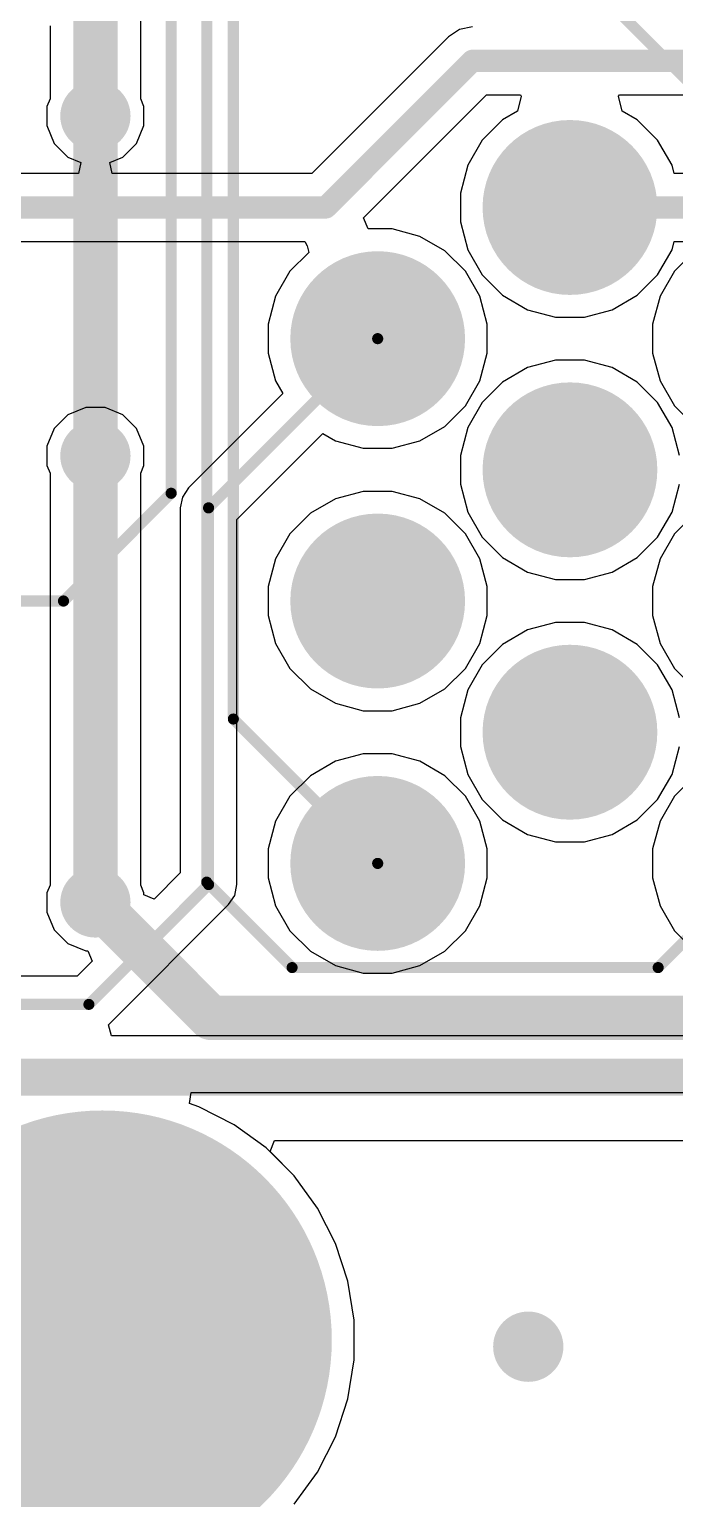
# Model space of a CAD drawing. Header units: millimetres. Extents: x 1 to 134, y -1 to 87.
# Drawn here: x 67.8 to 75.18, y 7.56 to 24.36 of the extents above; entities that cross this region are included whole.
import ezdxf

# ---------------------------------------------------------------- set-up
doc = ezdxf.new("R2010")
doc.units = ezdxf.units.MM
for name, color, linetype in [('BottomLayer', 5, 'Continuous'), ('BottomSolder', 6, 'Continuous'), ('MultiLayer', 9, 'Continuous'), ('PadHoleLayer', 156, 'Continuous'), ('TopLayer', 1, 'Continuous'), ('TopSolder', 216, 'Continuous'), ('ViaHoleLayer', 16, 'Continuous')]:
    doc.layers.add(name, color=color, linetype=linetype)

# ---------------------------------------------------------------- blocks, each defined once
blk = doc.blocks.new('1_1376430_8_1')
at = {"layer": 'BottomLayer'}
h = blk.add_hatch(color=5, dxfattribs=at)
edge = h.paths.add_edge_path()
edge.add_arc((6.45, 4.725), 1, 0, 360)
h = blk.add_hatch(color=5, dxfattribs=at)
edge = h.paths.add_edge_path()
edge.add_arc((4.25, 3.225), 1, 0, 360)
h = blk.add_hatch(color=5, dxfattribs=at)
edge = h.paths.add_edge_path()
edge.add_arc((6.45, 1.725), 1, 0, 360)
h = blk.add_hatch(color=5, dxfattribs=at)
edge = h.paths.add_edge_path()
edge.add_arc((4.25, 0.225), 1, 0, 360)
h = blk.add_hatch(color=5, dxfattribs=at)
edge = h.paths.add_edge_path()
edge.add_arc((6.45, -1.275), 1, 0, 360)
h = blk.add_hatch(color=5, dxfattribs=at)
edge = h.paths.add_edge_path()
edge.add_arc((4.25, -2.775), 1, 0, 360)
h = blk.add_hatch(color=5, dxfattribs=at)
edge = h.paths.add_edge_path()
edge.add_arc((1.1, -8.225), 2.625, 0, 360)
at = {"layer": 'BottomSolder'}
h = blk.add_hatch(color=6, dxfattribs=at)
edge = h.paths.add_edge_path()
edge.add_arc((6.45, 4.725), 1, 0, 360)
h = blk.add_hatch(color=6, dxfattribs=at)
edge = h.paths.add_edge_path()
edge.add_arc((4.25, 3.225), 1, 0, 360)
h = blk.add_hatch(color=6, dxfattribs=at)
edge = h.paths.add_edge_path()
edge.add_arc((6.45, 1.725), 1, 0, 360)
h = blk.add_hatch(color=6, dxfattribs=at)
edge = h.paths.add_edge_path()
edge.add_arc((4.25, 0.225), 1, 0, 360)
h = blk.add_hatch(color=6, dxfattribs=at)
edge = h.paths.add_edge_path()
edge.add_arc((6.45, -1.275), 1, 0, 360)
h = blk.add_hatch(color=6, dxfattribs=at)
edge = h.paths.add_edge_path()
edge.add_arc((4.25, -2.775), 1, 0, 360)
h = blk.add_hatch(color=6, dxfattribs=at)
edge = h.paths.add_edge_path()
edge.add_arc((1.1, -8.225), 2.625, 0, 360)
at = {"layer": 'MultiLayer'}
h = blk.add_hatch(color=9, dxfattribs=at)
edge = h.paths.add_edge_path()
edge.add_arc((6.45, 4.725), 1, 0, 360)
h = blk.add_hatch(color=9, dxfattribs=at)
edge = h.paths.add_edge_path()
edge.add_arc((4.25, 3.225), 1, 0, 360)
h = blk.add_hatch(color=9, dxfattribs=at)
edge = h.paths.add_edge_path()
edge.add_arc((6.45, 1.725), 1, 0, 360)
h = blk.add_hatch(color=9, dxfattribs=at)
edge = h.paths.add_edge_path()
edge.add_arc((4.25, 0.225), 1, 0, 360)
h = blk.add_hatch(color=9, dxfattribs=at)
edge = h.paths.add_edge_path()
edge.add_arc((6.45, -1.275), 1, 0, 360)
h = blk.add_hatch(color=9, dxfattribs=at)
edge = h.paths.add_edge_path()
edge.add_arc((4.25, -2.775), 1, 0, 360)
h = blk.add_hatch(color=9, dxfattribs=at)
edge = h.paths.add_edge_path()
edge.add_arc((1.1, -8.225), 2.625, 0, 360)
at = {"layer": 'PadHoleLayer'}
h = blk.add_hatch(color=156, dxfattribs=at)
edge = h.paths.add_edge_path()
edge.add_arc((6.45, 4.725), 0.605, 0, 360)
h = blk.add_hatch(color=156, dxfattribs=at)
edge = h.paths.add_edge_path()
edge.add_arc((4.25, 3.225), 0.605, 0, 360)
h = blk.add_hatch(color=156, dxfattribs=at)
edge = h.paths.add_edge_path()
edge.add_arc((6.45, 1.725), 0.605, 0, 360)
h = blk.add_hatch(color=156, dxfattribs=at)
edge = h.paths.add_edge_path()
edge.add_arc((4.25, 0.225), 0.605, 0, 360)
h = blk.add_hatch(color=156, dxfattribs=at)
edge = h.paths.add_edge_path()
edge.add_arc((6.45, -1.275), 0.605, 0, 360)
h = blk.add_hatch(color=156, dxfattribs=at)
edge = h.paths.add_edge_path()
edge.add_arc((4.25, -2.775), 0.605, 0, 360)
h = blk.add_hatch(color=156, dxfattribs=at)
edge = h.paths.add_edge_path()
edge.add_arc((1.1, -8.225), 1.75, 0, 360)
at = {"layer": 'TopLayer'}
h = blk.add_hatch(color=1, dxfattribs=at)
edge = h.paths.add_edge_path()
edge.add_arc((6.45, 4.725), 1, 0, 360)
h = blk.add_hatch(color=1, dxfattribs=at)
edge = h.paths.add_edge_path()
edge.add_arc((4.25, 3.225), 1, 0, 360)
h = blk.add_hatch(color=1, dxfattribs=at)
edge = h.paths.add_edge_path()
edge.add_arc((6.45, 1.725), 1, 0, 360)
h = blk.add_hatch(color=1, dxfattribs=at)
edge = h.paths.add_edge_path()
edge.add_arc((4.25, 0.225), 1, 0, 360)
h = blk.add_hatch(color=1, dxfattribs=at)
edge = h.paths.add_edge_path()
edge.add_arc((6.45, -1.275), 1, 0, 360)
h = blk.add_hatch(color=1, dxfattribs=at)
edge = h.paths.add_edge_path()
edge.add_arc((4.25, -2.775), 1, 0, 360)
h = blk.add_hatch(color=1, dxfattribs=at)
edge = h.paths.add_edge_path()
edge.add_arc((1.1, -8.225), 2.625, 0, 360)
at = {"layer": 'TopSolder'}
h = blk.add_hatch(color=216, dxfattribs=at)
edge = h.paths.add_edge_path()
edge.add_arc((6.45, 4.725), 1, 0, 360)
h = blk.add_hatch(color=216, dxfattribs=at)
edge = h.paths.add_edge_path()
edge.add_arc((4.25, 3.225), 1, 0, 360)
h = blk.add_hatch(color=216, dxfattribs=at)
edge = h.paths.add_edge_path()
edge.add_arc((6.45, 1.725), 1, 0, 360)
h = blk.add_hatch(color=216, dxfattribs=at)
edge = h.paths.add_edge_path()
edge.add_arc((4.25, 0.225), 1, 0, 360)
h = blk.add_hatch(color=216, dxfattribs=at)
edge = h.paths.add_edge_path()
edge.add_arc((6.45, -1.275), 1, 0, 360)
h = blk.add_hatch(color=216, dxfattribs=at)
edge = h.paths.add_edge_path()
edge.add_arc((4.25, -2.775), 1, 0, 360)
h = blk.add_hatch(color=216, dxfattribs=at)
edge = h.paths.add_edge_path()
edge.add_arc((1.1, -8.225), 2.625, 0, 360)

msp = doc.modelspace()

# ---------------------------------------------------------------- hatches: boundary and pattern name
at = {"layer": 'BottomLayer'}
h = msp.add_hatch(color=5, dxfattribs=at)
edge = h.paths.add_edge_path()
edge.add_arc((68.555, 23.368), 0.3, 0, 360)
h = msp.add_hatch(color=5, dxfattribs=at)
edge = h.paths.add_edge_path()
edge.add_arc((68.555, 19.482), 0.3, 0, 360)
h = msp.add_hatch(color=5, dxfattribs=at)
edge = h.paths.add_edge_path()
edge.add_arc((68.555, 14.376), 0.3, 0, 360)
h = msp.add_hatch(color=5, dxfattribs=at)
edge = h.paths.add_edge_path()
edge.add_arc((73.508, 9.296), 0.3, 0, 360)
at = {"layer": 'BottomSolder'}
h = msp.add_hatch(color=6, dxfattribs=at)
edge = h.paths.add_edge_path()
edge.add_arc((68.555, 23.368), 0.402, 0, 360)
h = msp.add_hatch(color=6, dxfattribs=at)
edge = h.paths.add_edge_path()
edge.add_arc((68.555, 19.482), 0.402, 0, 360)
h = msp.add_hatch(color=6, dxfattribs=at)
edge = h.paths.add_edge_path()
edge.add_arc((68.555, 14.376), 0.402, 0, 360)
h = msp.add_hatch(color=6, dxfattribs=at)
edge = h.paths.add_edge_path()
edge.add_arc((73.508, 9.296), 0.402, 0, 360)
at = {"layer": 'TopLayer'}
h = msp.add_hatch(color=1, dxfattribs=at)
edge = h.paths.add_edge_path()
edge.add_arc((68.555, 23.368), 0.3, 0, 360)
h = msp.add_hatch(color=1, dxfattribs=at)
edge = h.paths.add_edge_path()
edge.add_arc((68.555, 19.482), 0.3, 0, 360)
h = msp.add_hatch(color=1, dxfattribs=at)
edge = h.paths.add_edge_path()
edge.add_arc((68.555, 14.376), 0.3, 0, 360)
h = msp.add_hatch(color=1, dxfattribs=at)
edge = h.paths.add_edge_path()
edge.add_arc((73.508, 9.296), 0.3, 0, 360)
at = {"layer": 'TopSolder'}
h = msp.add_hatch(color=216, dxfattribs=at)
edge = h.paths.add_edge_path()
edge.add_arc((68.555, 23.368), 0.402, 0, 360)
h = msp.add_hatch(color=216, dxfattribs=at)
edge = h.paths.add_edge_path()
edge.add_arc((68.555, 19.482), 0.402, 0, 360)
h = msp.add_hatch(color=216, dxfattribs=at)
edge = h.paths.add_edge_path()
edge.add_arc((68.555, 14.376), 0.402, 0, 360)
h = msp.add_hatch(color=216, dxfattribs=at)
edge = h.paths.add_edge_path()
edge.add_arc((73.508, 9.296), 0.402, 0, 360)
at = {"layer": 'ViaHoleLayer'}
h = msp.add_hatch(color=16, dxfattribs=at)
edge = h.paths.add_edge_path()
edge.add_arc((68.555, 23.368), 0.15, 0, 360)
h = msp.add_hatch(color=16, dxfattribs=at)
edge = h.paths.add_edge_path()
edge.add_arc((68.555, 19.482), 0.15, 0, 360)
h = msp.add_hatch(color=16, dxfattribs=at)
edge = h.paths.add_edge_path()
edge.add_arc((68.555, 14.376), 0.15, 0, 360)
h = msp.add_hatch(color=16, dxfattribs=at)
edge = h.paths.add_edge_path()
edge.add_arc((73.508, 9.296), 0.15, 0, 360)

# ---------------------------------------------------------------- linework, layer by layer
at = {"layer": 'BottomLayer'}
for p, q in [((69.073, 23.565), (69.073, 24.613)), ((68.037, 24.398), (68.037, 23.565)), ((72.869, 24.387), (72.72, 24.358)), ((72.594, 24.274), (71.031, 22.71)), ((72.72, 24.358), (72.594, 24.274)), ((68.037, 23.565), (68.001, 23.478)), ((69.109, 23.478), (69.073, 23.565)), ((71.622, 22.203), (73.029, 23.61)), ((73.029, 23.61), (73.418, 23.61)), ((73.428, 23.594), (73.386, 23.425)), ((73.418, 23.61), (73.428, 23.594)), ((74.541, 23.594), (74.552, 23.61)), ((74.583, 23.425), (74.541, 23.594)), ((74.552, 23.61), (76.02, 23.61)), ((68.001, 23.478), (68.001, 23.258)), ((69.109, 23.258), (69.109, 23.478)), ((73.386, 23.425), (73.215, 23.325)), ((74.755, 23.325), (74.583, 23.425)), ((68.001, 23.258), (68.085, 23.054)), ((69.024, 23.054), (69.109, 23.258)), ((73.215, 23.325), (72.981, 23.092)), ((74.988, 23.092), (74.755, 23.325)), ((68.085, 23.054), (68.241, 22.898)), ((68.868, 22.898), (69.024, 23.054)), ((72.981, 23.092), (72.816, 22.806)), ((75.153, 22.806), (74.988, 23.092)), ((68.241, 22.898), (68.388, 22.837)), ((68.721, 22.837), (68.868, 22.898)), ((68.363, 22.71), (64.479, 22.71)), ((68.388, 22.837), (68.363, 22.71)), ((68.747, 22.71), (68.721, 22.837)), ((71.031, 22.71), (68.747, 22.71)), ((72.816, 22.806), (72.731, 22.487)), ((75.179, 22.71), (75.153, 22.806)), ((75.683, 22.71), (75.179, 22.71)), ((72.731, 22.487), (72.731, 22.157)), ((71.675, 22.076), (71.622, 22.203)), ((71.95, 22.076), (71.675, 22.076)), ((72.269, 21.991), (71.95, 22.076)), ((72.731, 22.157), (72.816, 21.838)), ((66.3, 21.934), (70.95, 21.934)), ((70.95, 21.934), (70.98, 21.884)), ((70.98, 21.884), (70.996, 21.807)), ((72.555, 21.825), (72.269, 21.991)), ((75.153, 21.838), (75.179, 21.934)), ((75.179, 21.934), (75.369, 21.934)), ((70.996, 21.807), (70.781, 21.592)), ((72.788, 21.592), (72.555, 21.825)), ((72.816, 21.838), (72.981, 21.552)), ((74.988, 21.552), (75.153, 21.838)), ((75.396, 21.807), (75.181, 21.592)), ((70.781, 21.592), (70.616, 21.306)), ((72.953, 21.306), (72.788, 21.592)), ((72.981, 21.552), (73.215, 21.319)), ((74.755, 21.319), (74.988, 21.552)), ((75.181, 21.592), (75.016, 21.306)), ((70.616, 21.306), (70.531, 20.987)), ((73.039, 20.987), (72.953, 21.306)), ((73.215, 21.319), (73.501, 21.153)), ((74.469, 21.153), (74.755, 21.319)), ((75.016, 21.306), (74.931, 20.987)), ((73.501, 21.153), (73.82, 21.068)), ((73.82, 21.068), (74.15, 21.068)), ((74.15, 21.068), (74.469, 21.153)), ((70.531, 20.987), (70.531, 20.657)), ((73.039, 20.657), (73.039, 20.987)), ((74.931, 20.987), (74.931, 20.657)), ((70.531, 20.657), (70.616, 20.338)), ((72.953, 20.338), (73.039, 20.657)), ((73.82, 20.576), (73.501, 20.491)), ((74.15, 20.576), (73.82, 20.576)), ((74.469, 20.491), (74.15, 20.576)), ((74.931, 20.657), (75.016, 20.338)), ((70.616, 20.338), (70.699, 20.194)), ((72.788, 20.052), (72.953, 20.338)), ((73.501, 20.491), (73.215, 20.325)), ((74.755, 20.325), (74.469, 20.491)), ((75.016, 20.338), (75.181, 20.052)), ((70.699, 20.194), (69.621, 19.116)), ((73.215, 20.325), (72.981, 20.092)), ((74.988, 20.092), (74.755, 20.325)), ((68.444, 20.036), (68.241, 19.951)), ((68.665, 20.036), (68.444, 20.036)), ((68.868, 19.951), (68.665, 20.036)), ((72.555, 19.819), (72.788, 20.052)), ((72.981, 20.092), (72.816, 19.806)), ((75.153, 19.806), (74.988, 20.092)), ((75.181, 20.052), (75.415, 19.819)), ((68.241, 19.951), (68.085, 19.796)), ((69.024, 19.796), (68.868, 19.951)), ((68.085, 19.796), (68.001, 19.592)), ((69.109, 19.592), (69.024, 19.796)), ((70.174, 18.753), (71.157, 19.736)), ((71.157, 19.736), (71.301, 19.653)), ((72.269, 19.653), (72.555, 19.819)), ((72.816, 19.806), (72.731, 19.487)), ((75.239, 19.487), (75.153, 19.806)), ((68.001, 19.592), (68.001, 19.372)), ((69.109, 19.372), (69.109, 19.592)), ((71.301, 19.653), (71.62, 19.568)), ((71.62, 19.568), (71.95, 19.568)), ((71.95, 19.568), (72.269, 19.653)), ((68.001, 19.372), (68.037, 19.285)), ((69.073, 19.285), (69.109, 19.372)), ((72.731, 19.487), (72.731, 19.157)), ((68.037, 19.285), (68.037, 14.574)), ((69.073, 14.574), (69.073, 19.285)), ((72.731, 19.157), (72.816, 18.838)), ((75.153, 18.838), (75.239, 19.157)), ((69.551, 19.011), (69.526, 18.887)), ((69.621, 19.116), (69.551, 19.011)), ((71.301, 18.991), (71.015, 18.825)), ((71.62, 19.076), (71.301, 18.991)), ((71.95, 19.076), (71.62, 19.076)), ((72.269, 18.991), (71.95, 19.076)), ((72.555, 18.825), (72.269, 18.991)), ((69.526, 18.887), (69.526, 14.714)), ((71.015, 18.825), (70.781, 18.592)), ((72.788, 18.592), (72.555, 18.825)), ((72.816, 18.838), (72.981, 18.552)), ((74.988, 18.552), (75.153, 18.838)), ((75.415, 18.825), (75.181, 18.592)), ((70.174, 14.58), (70.174, 18.753)), ((70.781, 18.592), (70.616, 18.306)), ((72.953, 18.306), (72.788, 18.592)), ((72.981, 18.552), (73.215, 18.319)), ((74.755, 18.319), (74.988, 18.552)), ((75.181, 18.592), (75.016, 18.306)), ((73.215, 18.319), (73.501, 18.153)), ((74.469, 18.153), (74.755, 18.319)), ((70.616, 18.306), (70.531, 17.987)), ((73.039, 17.987), (72.953, 18.306)), ((73.501, 18.153), (73.82, 18.068)), ((74.15, 18.068), (74.469, 18.153)), ((75.016, 18.306), (74.931, 17.987)), ((70.531, 17.987), (70.531, 17.657)), ((73.039, 17.657), (73.039, 17.987)), ((73.82, 18.068), (74.15, 18.068)), ((74.931, 17.987), (74.931, 17.657)), ((70.531, 17.657), (70.616, 17.338)), ((72.953, 17.338), (73.039, 17.657)), ((74.931, 17.657), (75.016, 17.338)), ((73.501, 17.491), (73.215, 17.325)), ((73.82, 17.576), (73.501, 17.491)), ((74.15, 17.576), (73.82, 17.576)), ((74.469, 17.491), (74.15, 17.576)), ((74.755, 17.325), (74.469, 17.491)), ((70.616, 17.338), (70.781, 17.052)), ((72.788, 17.052), (72.953, 17.338)), ((73.215, 17.325), (72.981, 17.092)), ((74.988, 17.092), (74.755, 17.325)), ((75.016, 17.338), (75.181, 17.052)), ((70.781, 17.052), (71.015, 16.819)), ((72.555, 16.819), (72.788, 17.052)), ((72.981, 17.092), (72.816, 16.806)), ((75.153, 16.806), (74.988, 17.092)), ((75.181, 17.052), (75.415, 16.819)), ((71.015, 16.819), (71.301, 16.653)), ((72.269, 16.653), (72.555, 16.819)), ((72.816, 16.806), (72.731, 16.487)), ((75.239, 16.487), (75.153, 16.806)), ((71.301, 16.653), (71.62, 16.568)), ((71.95, 16.568), (72.269, 16.653)), ((71.62, 16.568), (71.95, 16.568)), ((72.731, 16.487), (72.731, 16.157)), ((72.731, 16.157), (72.816, 15.838)), ((75.153, 15.838), (75.239, 16.157)), ((71.301, 15.991), (71.015, 15.825)), ((71.62, 16.076), (71.301, 15.991)), ((71.95, 16.076), (71.62, 16.076)), ((72.269, 15.991), (71.95, 16.076)), ((72.555, 15.825), (72.269, 15.991)), ((71.015, 15.825), (70.781, 15.592)), ((72.788, 15.592), (72.555, 15.825)), ((72.816, 15.838), (72.981, 15.552)), ((74.988, 15.552), (75.153, 15.838)), ((75.415, 15.825), (75.181, 15.592)), ((70.781, 15.592), (70.616, 15.306)), ((72.953, 15.306), (72.788, 15.592)), ((72.981, 15.552), (73.215, 15.319)), ((74.755, 15.319), (74.988, 15.552)), ((75.181, 15.592), (75.016, 15.306)), ((70.616, 15.306), (70.531, 14.987)), ((73.039, 14.987), (72.953, 15.306)), ((73.215, 15.319), (73.501, 15.153)), ((74.469, 15.153), (74.755, 15.319)), ((75.016, 15.306), (74.931, 14.987)), ((73.501, 15.153), (73.82, 15.068)), ((74.15, 15.068), (74.469, 15.153)), ((70.531, 14.987), (70.531, 14.657)), ((73.039, 14.657), (73.039, 14.987)), ((73.82, 15.068), (74.15, 15.068)), ((74.931, 14.987), (74.931, 14.657)), ((69.526, 14.714), (69.226, 14.413)), ((70.531, 14.657), (70.616, 14.338)), ((72.953, 14.338), (73.039, 14.657)), ((74.931, 14.657), (75.016, 14.338)), ((68.037, 14.574), (68.001, 14.487)), ((68.001, 14.487), (68.001, 14.266)), ((69.109, 14.487), (69.073, 14.574)), ((69.109, 14.462), (69.109, 14.487)), ((69.226, 14.413), (69.109, 14.462)), ((70.079, 14.351), (70.149, 14.456)), ((70.149, 14.456), (70.174, 14.58)), ((68.709, 12.981), (70.079, 14.351)), ((70.616, 14.338), (70.781, 14.052)), ((72.788, 14.052), (72.953, 14.338)), ((75.016, 14.338), (75.181, 14.052)), ((68.001, 14.266), (68.085, 14.063)), ((68.085, 14.063), (68.241, 13.907)), ((70.781, 14.052), (71.015, 13.819)), ((72.555, 13.819), (72.788, 14.052)), ((75.181, 14.052), (75.415, 13.819)), ((68.241, 13.907), (68.444, 13.822)), ((68.444, 13.822), (68.469, 13.822)), ((68.469, 13.822), (68.518, 13.705)), ((71.015, 13.819), (71.301, 13.653)), ((72.269, 13.653), (72.555, 13.819)), ((68.518, 13.705), (68.346, 13.534)), ((71.301, 13.653), (71.62, 13.568)), ((71.95, 13.568), (72.269, 13.653)), ((68.346, 13.534), (66.054, 13.534)), ((71.62, 13.568), (71.95, 13.568)), ((68.703, 12.977), (68.709, 12.981)), ((68.741, 12.85), (68.703, 12.977)), ((78.33, 12.85), (68.741, 12.85)), ((69.632, 12.075), (69.652, 12.202)), ((69.652, 12.202), (78.196, 12.202)), ((69.74, 12.04), (69.632, 12.075)), ((70.144, 11.834), (69.74, 12.04)), ((70.51, 11.568), (70.144, 11.834)), ((70.831, 11.248), (70.51, 11.568)), ((71.097, 10.881), (70.831, 11.248)), ((71.303, 10.477), (71.097, 10.881)), ((71.443, 10.046), (71.303, 10.477)), ((71.514, 9.599), (71.443, 10.046)), ((71.514, 9.145), (71.514, 9.599)), ((71.443, 8.698), (71.514, 9.145)), ((71.303, 8.267), (71.443, 8.698)), ((71.097, 7.863), (71.303, 8.267)), ((70.831, 7.496), (71.097, 7.863))]:
    msp.add_line(p, q, dxfattribs=at)
for points, const_width in [([(68.555, 23.368), (68.555, 24.613)], 0.508), ([(71.192, 22.322), (72.869, 23.999)], 0.254), ([(72.869, 23.999), (76.02, 23.999)], 0.254), ([(63.285, 22.322), (71.192, 22.322)], 0.254), ([(73.985, 22.322), (75.843, 22.322)], 0.254), ([(69.85, 18.887), (71.785, 20.822)], 0.127), ([(68.555, 14.376), (68.555, 19.482)], 0.508), ([(69.85, 14.58), (69.85, 18.887)], 0.127), ([(68.481, 13.21), (69.85, 14.58)], 0.127), ([(40.616, 13.21), (68.481, 13.21)], 0.127), ([(45.267, 12.526), (78.33, 12.526)], 0.127)]:
    msp.add_lwpolyline(points, dxfattribs=dict(at, const_width=const_width))
for points, const_width in [([(72.805, 23.999, 1), (72.932, 23.999, 1)], 0.127), ([(72.805, 23.999, 1), (72.932, 23.999, 1)], 0.127), ([(68.428, 23.368, 1), (68.682, 23.368, 1)], 0.254), ([(71.128, 22.322, 1), (71.255, 22.322, 1)], 0.127), ([(71.128, 22.322, 1), (71.255, 22.322, 1)], 0.127), ([(73.921, 22.322, 1), (74.048, 22.322, 1)], 0.127), ([(71.753, 20.822, 1), (71.817, 20.822, 1)], 0.0635), ([(68.428, 19.482, 1), (68.682, 19.482, 1)], 0.254), ([(69.818, 18.887, 1), (69.882, 18.887, 1)], 0.0635), ([(69.818, 18.887, 1), (69.882, 18.887, 1)], 0.0635), ([(68.428, 14.376, 1), (68.682, 14.376, 1)], 0.254), ([(69.818, 14.58, 1), (69.882, 14.58, 1)], 0.0635), ([(69.818, 14.58, 1), (69.882, 14.58, 1)], 0.0635), ([(68.449, 13.21, 1), (68.512, 13.21, 1)], 0.0635), ([(68.449, 13.21, 1), (68.512, 13.21, 1)], 0.0635)]:
    msp.add_lwpolyline(points, format="xyb", close=True, dxfattribs=dict(at, const_width=const_width))
at = {"layer": 'TopLayer'}
for p, q in [((70.553, 11.526), (70.605, 11.653)), ((70.605, 11.653), (78.694, 11.653)), ((70.831, 11.248), (70.553, 11.526)), ((71.097, 10.881), (70.831, 11.248)), ((71.303, 10.477), (71.097, 10.881)), ((71.443, 10.046), (71.303, 10.477)), ((71.514, 9.599), (71.443, 10.046)), ((71.514, 9.145), (71.514, 9.599)), ((71.443, 8.698), (71.514, 9.145)), ((71.303, 8.267), (71.443, 8.698)), ((71.097, 7.863), (71.303, 8.267)), ((70.831, 7.496), (71.097, 7.863))]:
    msp.add_line(p, q, dxfattribs=at)
for points, const_width in [([(69.829, 14.608), (69.829, 29.008)], 0.127), ([(69.422, 19.054), (69.422, 28.147)], 0.127), ([(70.133, 16.473), (70.133, 27.996)], 0.127), ([(73.711, 25.389), (76.778, 22.322)], 0.127), ([(68.555, 19.482), (68.555, 23.368)], 0.508), ([(68.19, 17.822), (69.422, 19.054)], 0.127), ([(65.485, 17.822), (68.19, 17.822)], 0.127), ([(70.133, 16.473), (71.785, 14.822)], 0.127), ([(74.994, 13.631), (76.185, 14.822)], 0.127), ([(68.555, 14.376), (69.875, 13.056)], 0.508), ([(69.829, 14.608), (70.806, 13.631)], 0.127), ([(70.806, 13.631), (74.994, 13.631)], 0.127), ([(69.875, 13.056), (81.686, 13.056)], 0.508), ([(63.55, 12.357), (83.034, 12.357)], 0.381)]:
    msp.add_lwpolyline(points, dxfattribs=dict(at, const_width=const_width))
for points, const_width in [([(68.428, 23.368, 1), (68.682, 23.368, 1)], 0.254), ([(68.428, 19.482, 1), (68.682, 19.482, 1)], 0.254), ([(69.39, 19.054, 1), (69.454, 19.054, 1)], 0.0635), ([(69.39, 19.054, 1), (69.454, 19.054, 1)], 0.0635), ([(68.158, 17.822, 1), (68.222, 17.822, 1)], 0.0635), ([(68.158, 17.822, 1), (68.222, 17.822, 1)], 0.0635), ([(70.102, 16.473, 1), (70.165, 16.473, 1)], 0.0635), ([(70.102, 16.473, 1), (70.165, 16.473, 1)], 0.0635), ([(71.753, 14.822, 1), (71.817, 14.822, 1)], 0.0635), ([(68.428, 14.376, 1), (68.682, 14.376, 1)], 0.254), ([(69.797, 14.608, 1), (69.86, 14.608, 1)], 0.0635), ([(69.797, 14.608, 1), (69.86, 14.608, 1)], 0.0635), ([(70.774, 13.631, 1), (70.837, 13.631, 1)], 0.0635), ([(70.774, 13.631, 1), (70.837, 13.631, 1)], 0.0635), ([(74.963, 13.631, 1), (75.026, 13.631, 1)], 0.0635), ([(74.963, 13.631, 1), (75.026, 13.631, 1)], 0.0635), ([(69.748, 13.056, 1), (70.002, 13.056, 1)], 0.254), ([(69.748, 13.056, 1), (70.002, 13.056, 1)], 0.254)]:
    msp.add_lwpolyline(points, format="xyb", close=True, dxfattribs=dict(at, const_width=const_width))

# ---------------------------------------------------------------- block references
msp.add_blockref('1_1376430_8_1', (67.535, 17.597))

doc.saveas('drawing.dxf')
